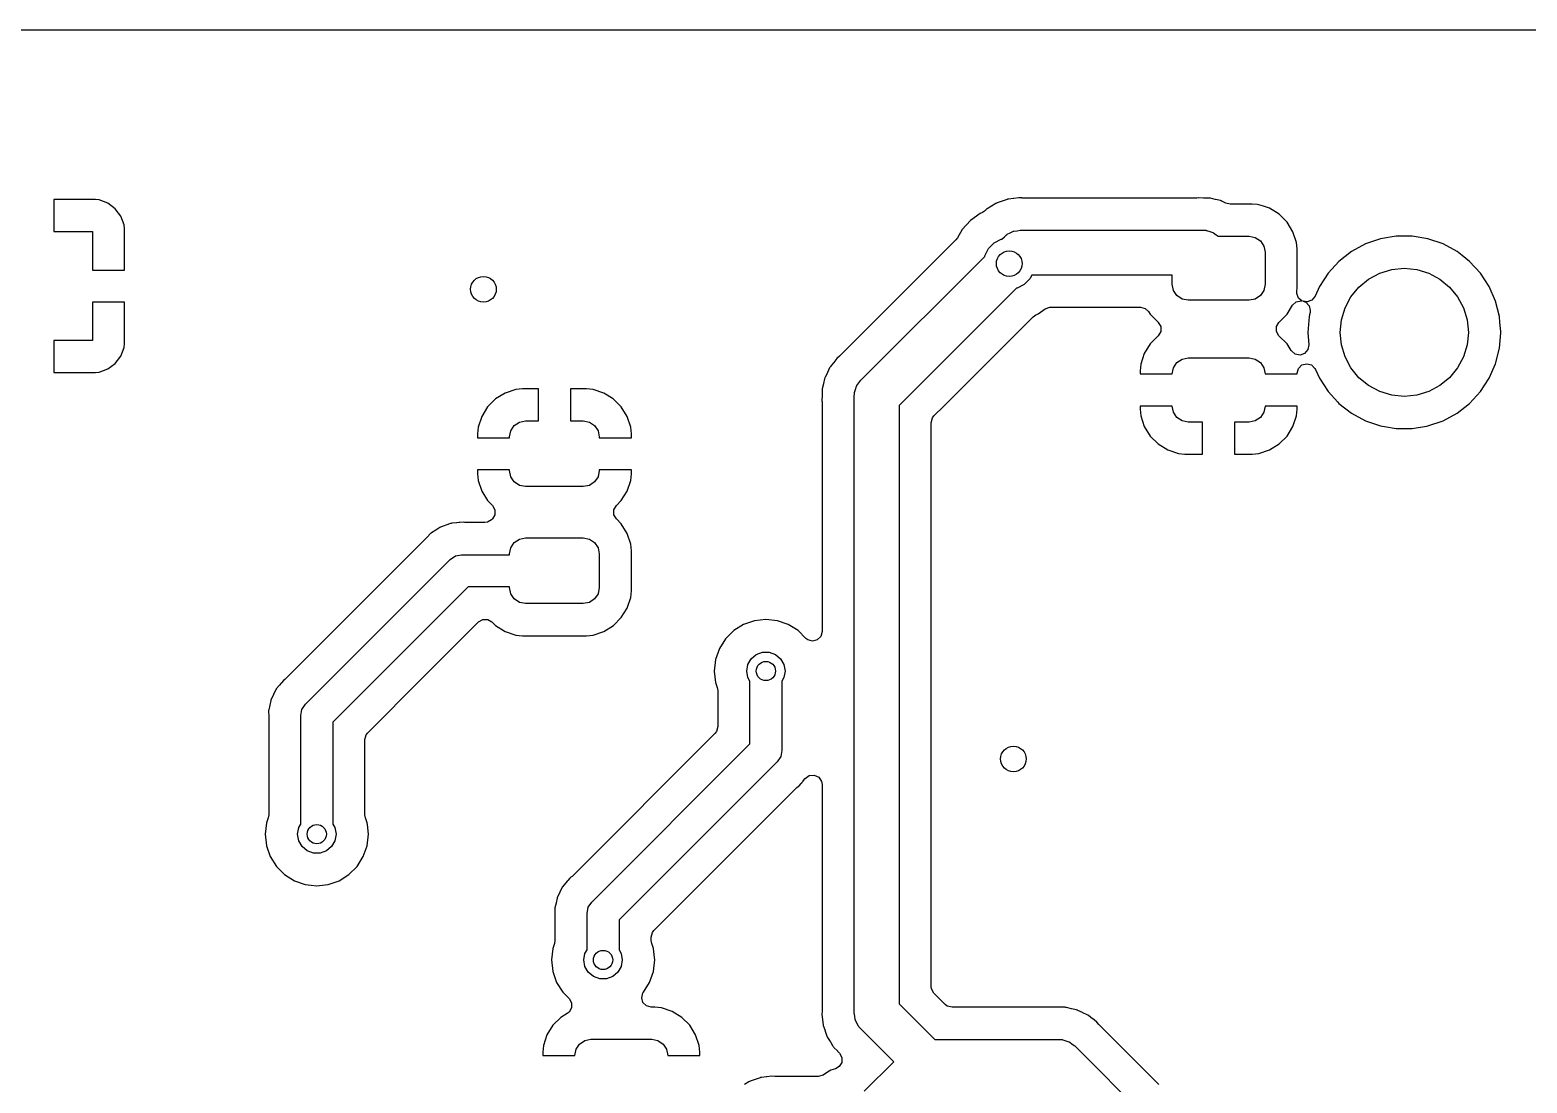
# Model space of a CAD drawing. Extents: x 44 to 146, y -87 to -25.
# Drawn here: x 106.33 to 129.68, y -41.68 to -25.25 of the extents above; entities that cross this region are included whole.
import ezdxf

# ---------------------------------------------------------------- set-up
doc = ezdxf.new("R2010")
doc.units = 0
doc.layers.add('BLACK', color=7, linetype='CONTINUOUS')

msp = doc.modelspace()

# ---------------------------------------------------------------- linework, layer by layer
at = {"layer": 'BLACK', "linetype": 'CONTINUOUS'}
for p, q in [((84.320298, -25.2545), (140.635872, -25.2545)), ((107.347823, -27.9), (106.7, -27.9)), ((106.7, -27.9), (106.7, -28.4)), ((107.347842, -27.900001), (107.347823, -27.9)), ((107.407378, -27.906401), (107.347842, -27.900001)), ((107.542084, -27.956645), (107.407376, -27.906401)), ((107.407376, -27.906401), (107.407378, -27.906401)), ((107.542094, -27.95665), (107.542084, -27.956645)), ((107.657187, -28.042809), (107.542094, -27.95665)), ((121.322548, -28.005605), (121.254861, -28.046331)), ((121.325975, -28.003479), (121.322548, -28.005605)), ((121.392485, -27.960966), (121.325975, -28.003479)), ((121.399721, -27.957378), (121.392485, -27.960966)), ((121.405993, -27.954232), (121.399664, -27.957264)), ((121.399664, -27.957264), (121.399721, -27.957378)), ((121.406047, -27.954347), (121.405993, -27.954232)), ((121.413372, -27.950958), (121.406047, -27.954347)), ((121.488216, -27.925738), (121.413372, -27.950958)), ((121.492015, -27.9244), (121.488216, -27.925738)), ((121.566129, -27.897173), (121.492015, -27.9244)), ((121.573972, -27.895223), (121.566129, -27.897173)), ((121.580772, -27.893497), (121.573941, -27.895098)), ((121.573941, -27.895098), (121.573972, -27.895223)), ((121.5808, -27.893623), (121.580772, -27.893497)), ((121.588687, -27.891886), (121.5808, -27.893623)), ((121.58869, -27.891886), (121.588687, -27.891886)), ((121.588692, -27.891885), (121.58869, -27.891886)), ((121.588696, -27.891885), (121.588692, -27.891885)), ((121.667225, -27.883343), (121.588696, -27.891885)), ((121.671225, -27.882853), (121.667225, -27.883343)), ((121.74943, -27.872198), (121.671225, -27.882853)), ((121.796781, -27.876054), (121.74943, -27.872198)), ((121.801123, -27.876408), (121.796781, -27.876054)), ((121.813216, -27.8769), (121.801123, -27.876408)), ((124.527572, -27.8769), (121.813216, -27.8769)), ((124.545104, -27.875233), (124.527572, -27.8769)), ((124.545115, -27.875363), (124.545104, -27.875233)), ((124.553173, -27.874706), (124.545115, -27.875363)), ((124.6321, -27.876845), (124.553173, -27.874706)), ((124.636135, -27.8769), (124.6321, -27.876845)), ((124.715096, -27.8769), (124.636135, -27.8769)), ((124.715097, -27.8769), (124.715096, -27.8769)), ((124.723125, -27.877773), (124.715097, -27.8769)), ((124.723138, -27.877644), (124.723125, -27.877773)), ((124.730112, -27.878498), (124.723138, -27.877644)), ((124.730095, -27.878626), (124.730112, -27.878498)), ((124.738099, -27.879716), (124.730095, -27.878626)), ((124.814743, -27.898777), (124.738099, -27.879716)), ((124.818671, -27.899697), (124.814743, -27.898777)), ((124.895763, -27.916666), (124.818671, -27.899697)), ((124.903418, -27.919246), (124.895763, -27.916666)), ((124.903459, -27.919123), (124.903418, -27.919246)), ((124.910086, -27.921456), (124.903459, -27.919123)), ((124.910041, -27.921579), (124.910086, -27.921456)), ((124.91762, -27.924363), (124.910041, -27.921579)), ((124.979771, -27.955186), (124.91762, -27.924363)), ((125.045971, -27.9707), (124.979771, -27.955186)), ((125.391405, -27.9707), (125.045971, -27.9707)), ((125.391409, -27.9707), (125.391405, -27.9707)), ((125.473639, -27.9791), (125.391409, -27.9707)), ((125.494198, -27.981201), (125.473639, -27.9791)), ((125.564741, -28.004577), (125.494198, -27.981201)), ((125.660734, -28.036386), (125.564741, -28.004577)), ((107.65719, -28.042812), (107.657187, -28.042809)), ((107.743349, -28.157905), (107.65719, -28.042812)), ((107.743354, -28.157915), (107.743349, -28.157905)), ((107.793598, -28.292622), (107.743354, -28.157915)), ((120.994127, -28.227113), (120.867468, -28.367782)), ((121.147273, -28.115846), (120.994127, -28.227113)), ((121.147277, -28.115844), (121.147273, -28.115846)), ((121.183499, -28.099717), (121.147277, -28.115844)), ((121.228248, -28.068963), (121.183499, -28.099717)), ((121.236611, -28.0606), (121.228248, -28.068963)), ((121.242905, -28.055541), (121.236611, -28.0606)), ((121.248355, -28.051118), (121.242825, -28.055441)), ((121.242825, -28.055441), (121.242905, -28.055541)), ((121.248432, -28.051219), (121.248355, -28.051118)), ((121.254861, -28.046331), (121.248432, -28.051219)), ((125.810056, -28.128488), (125.660734, -28.036386)), ((125.934112, -28.252544), (125.810056, -28.128488)), ((126.026214, -28.401866), (125.934112, -28.252544)), ((106.7, -28.4), (107.3, -28.4)), ((107.3, -28.4), (107.3, -29)), ((107.799998, -28.352157), (107.793598, -28.292622)), ((107.8, -28.352177), (107.799998, -28.352157)), ((107.8, -29), (107.8, -28.352177)), ((120.867465, -28.367787), (120.792635, -28.497394)), ((120.867468, -28.367782), (120.867465, -28.367787)), ((121.487152, -28.517872), (121.525112, -28.479913)), ((121.525112, -28.479913), (121.552717, -28.456533)), ((121.552717, -28.456533), (121.557626, -28.451201)), ((121.557626, -28.451201), (121.561468, -28.449121)), ((121.561468, -28.449121), (121.569223, -28.442554)), ((121.569223, -28.442554), (121.614563, -28.420387)), ((121.614563, -28.420387), (121.658955, -28.396364)), ((121.658955, -28.396364), (121.666163, -28.395161)), ((121.666163, -28.395161), (121.672732, -28.39195)), ((121.672732, -28.39195), (121.722822, -28.385706)), ((121.722822, -28.385706), (121.7726, -28.3774)), ((121.7726, -28.3774), (124.6226, -28.3774)), ((124.6226, -28.3774), (124.65865, -28.380387)), ((124.65865, -28.380387), (124.665893, -28.380088)), ((124.665893, -28.380088), (124.67008, -28.381334)), ((124.67008, -28.381334), (124.680208, -28.382174)), ((124.680208, -28.382174), (124.727939, -28.39856)), ((124.727939, -28.39856), (124.776319, -28.412963)), ((124.776319, -28.412963), (124.782267, -28.41721)), ((124.782267, -28.41721), (124.789182, -28.419584)), ((124.789182, -28.419584), (124.82902, -28.450591)), ((124.82902, -28.450591), (124.857884, -28.4712)), ((124.857884, -28.4712), (125.3414, -28.4712)), ((125.3414, -28.4712), (125.437071, -28.49023)), ((126.081399, -28.568403), (126.026214, -28.401866)), ((127.637664, -28.4715), (127.39239, -28.512427)), ((127.637665, -28.4715), (127.637664, -28.4715)), ((127.886335, -28.4715), (127.637665, -28.4715)), ((128.131609, -28.512427), (127.886335, -28.4715)), ((120.768957, -28.528252), (118.959726, -30.337483)), ((120.792635, -28.497394), (120.768957, -28.528252)), ((121.219577, -28.776393), (121.276393, -28.664886)), ((121.276393, -28.664886), (121.364886, -28.576393)), ((121.364886, -28.576393), (121.476393, -28.519577)), ((121.476393, -28.519577), (121.487152, -28.517872)), ((125.437071, -28.49023), (125.518177, -28.544423)), ((125.518177, -28.544423), (125.57237, -28.625529)), ((125.57237, -28.625529), (125.5914, -28.7212)), ((125.5914, -28.7212), (125.5914, -29.2212)), ((126.091899, -28.671192), (126.081399, -28.568403)), ((126.0919, -29.271209), (126.091899, -28.671192)), ((126.938489, -28.711527), (126.742256, -28.864261)), ((126.938494, -28.711523), (126.938489, -28.711527)), ((127.157184, -28.593174), (126.938494, -28.711523)), ((127.157188, -28.593172), (127.157184, -28.593174)), ((127.392386, -28.512428), (127.157188, -28.593172)), ((127.39239, -28.512427), (127.392386, -28.512428)), ((128.131613, -28.512428), (128.131609, -28.512427)), ((128.366811, -28.593172), (128.131613, -28.512428)), ((128.366815, -28.593174), (128.366811, -28.593172)), ((128.585505, -28.711523), (128.366815, -28.593174)), ((128.585508, -28.711525), (128.585505, -28.711523)), ((128.585509, -28.711526), (128.585508, -28.711525)), ((128.664343, -28.772885), (128.585509, -28.711526)), ((119.284913, -30.720113), (121.217872, -28.787153)), ((121.217872, -28.787153), (121.219577, -28.776393)), ((126.742256, -28.864261), (126.573837, -29.047212)), ((128.781743, -28.864261), (128.664343, -28.772885)), ((128.950162, -29.047212), (128.781743, -28.864261)), ((107.3, -29), (107.8, -29)), ((121.923607, -29.135114), (121.835114, -29.223607)), ((121.953014, -29.0774), (121.923607, -29.135114)), ((124.1414, -29.0774), (121.953014, -29.0774)), ((124.1414, -29.2212), (124.1414, -29.0774)), ((126.573837, -29.047212), (126.437828, -29.25539)), ((127.054893, -29.264893), (127.20643, -29.14053)), ((127.20643, -29.14053), (127.379317, -29.04812)), ((127.379317, -29.04812), (127.56691, -28.991215)), ((127.56691, -28.991215), (127.762, -28.972)), ((127.762, -28.972), (127.95709, -28.991215)), ((127.95709, -28.991215), (128.144683, -29.04812)), ((128.144683, -29.04812), (128.31757, -29.14053)), ((128.31757, -29.14053), (128.469107, -29.264893)), ((128.950163, -29.047214), (128.950162, -29.047212)), ((128.950164, -29.047215), (128.950163, -29.047214)), ((129.086173, -29.255393), (128.950164, -29.047215)), ((121.712846, -29.282127), (119.8824, -31.112574)), ((121.723607, -29.280423), (121.712846, -29.282127)), ((121.835114, -29.223607), (121.723607, -29.280423)), ((124.16043, -29.316871), (124.1414, -29.2212)), ((124.214623, -29.397977), (124.16043, -29.316871)), ((124.295729, -29.45217), (124.214623, -29.397977)), ((125.518177, -29.397977), (125.437071, -29.45217)), ((125.57237, -29.316871), (125.518177, -29.397977)), ((125.5914, -29.2212), (125.57237, -29.316871)), ((126.085398, -29.334852), (126.0919, -29.271209)), ((126.08553, -29.366383), (126.085398, -29.334852)), ((126.113566, -29.438235), (126.08553, -29.366383)), ((126.370076, -29.409847), (126.321868, -29.470053)), ((126.437828, -29.25539), (126.370076, -29.409847)), ((126.83812, -29.589317), (126.93053, -29.41643)), ((126.93053, -29.41643), (127.054893, -29.264893)), ((128.469107, -29.264893), (128.59347, -29.41643)), ((128.59347, -29.41643), (128.68588, -29.589317)), ((129.186063, -29.483119), (129.086173, -29.255393)), ((107.8, -29.5), (107.3, -29.5)), ((107.3, -29.5), (107.3, -30.1)), ((107.8, -30.147822), (107.8, -29.5)), ((122.05273, -29.684151), (122.159806, -29.606355)), ((122.159806, -29.606355), (122.231812, -29.578716)), ((122.231812, -29.578716), (122.247386, -29.5779)), ((122.247386, -29.5779), (123.646473, -29.5779)), ((123.646473, -29.5779), (123.720973, -29.597862)), ((123.720973, -29.597862), (123.773289, -29.648678)), ((123.773289, -29.648678), (123.798688, -29.689856)), ((124.3914, -29.4712), (124.295729, -29.45217)), ((125.3414, -29.4712), (124.3914, -29.4712)), ((125.437071, -29.45217), (125.3414, -29.4712)), ((125.934112, -29.689856), (126.020879, -29.549182)), ((126.020879, -29.549182), (126.076979, -29.496254)), ((126.076979, -29.496254), (126.152028, -29.478466)), ((126.170844, -29.484099), (126.113566, -29.438235)), ((126.152028, -29.478466), (126.170844, -29.484099)), ((126.250016, -29.498089), (126.18378, -29.487971)), ((126.18378, -29.487971), (126.225916, -29.500586)), ((126.225916, -29.500586), (126.278845, -29.556686)), ((126.321868, -29.470053), (126.250016, -29.498089)), ((126.278845, -29.556686), (126.296633, -29.631735)), ((126.296633, -29.631735), (126.292137, -29.663975)), ((126.781215, -29.77691), (126.83812, -29.589317)), ((128.68588, -29.589317), (128.742785, -29.77691)), ((129.247108, -29.724179), (129.186063, -29.483119)), ((120.581587, -31.1212), (121.971749, -29.731037)), ((121.971749, -29.731037), (122.016504, -29.70028)), ((122.016504, -29.70028), (122.040743, -29.689487)), ((122.040743, -29.689487), (122.05273, -29.684151)), ((123.798688, -29.689856), (123.922744, -29.813912)), ((123.922744, -29.813912), (123.922746, -29.813913)), ((123.922746, -29.813913), (123.925027, -29.816194)), ((123.925027, -29.816194), (123.963591, -29.882989)), ((123.963591, -29.882989), (123.963591, -29.960117)), ((125.769209, -29.88299), (125.807773, -29.816195)), ((125.769209, -29.960118), (125.769209, -29.88299)), ((125.807773, -29.816195), (125.861086, -29.762882)), ((125.861086, -29.762882), (125.934112, -29.689856)), ((126.276891, -29.724183), (126.256357, -29.971998)), ((126.283616, -29.697626), (126.276891, -29.724183)), ((126.292137, -29.663975), (126.283616, -29.697626)), ((126.762, -29.972), (126.781215, -29.77691)), ((128.742785, -29.77691), (128.762, -29.972)), ((129.254733, -29.816195), (129.247108, -29.724179)), ((129.266658, -29.960118), (129.254733, -29.816195)), ((107.3, -30.1), (106.7, -30.1)), ((106.7, -30.1), (106.7, -30.6)), ((123.925027, -30.026912), (123.79908, -30.152858)), ((123.963591, -29.960117), (123.925027, -30.026912)), ((125.807773, -30.026913), (125.769209, -29.960118)), ((125.933719, -30.152859), (125.807773, -30.026913)), ((126.256357, -29.971998), (126.256357, -29.972001)), ((126.256357, -29.972001), (126.272349, -30.164996)), ((126.781215, -30.16709), (126.762, -29.972)), ((128.762, -29.972), (128.742785, -30.16709)), ((129.247108, -30.219821), (129.266814, -29.982001)), ((129.267643, -29.972), (129.266658, -29.960118)), ((129.266814, -29.982001), (129.267643, -29.972)), ((107.65719, -30.457187), (107.743349, -30.342094)), ((107.743349, -30.342094), (107.743354, -30.342084)), ((107.743354, -30.342084), (107.793598, -30.207377)), ((107.793598, -30.207377), (107.799998, -30.147842)), ((107.799998, -30.147842), (107.8, -30.147822)), ((118.95083, -30.345684), (118.911304, -30.379258)), ((118.959726, -30.337483), (118.95083, -30.345684)), ((123.707042, -30.302078), (123.651894, -30.468502)), ((123.79908, -30.152859), (123.707042, -30.302078)), ((123.79908, -30.152858), (123.79908, -30.152859)), ((125.997041, -30.255521), (125.933719, -30.152859)), ((126.001413, -30.262201), (125.997041, -30.255521)), ((126.060268, -30.312049), (126.001413, -30.262201)), ((126.136162, -30.325791), (126.060268, -30.312049)), ((126.208759, -30.299745), (126.136162, -30.325791)), ((126.258607, -30.24089), (126.208759, -30.299745)), ((126.272349, -30.164996), (126.258607, -30.24089)), ((126.83812, -30.354683), (126.781215, -30.16709)), ((126.93053, -30.52757), (126.83812, -30.354683)), ((128.68588, -30.354683), (128.59347, -30.52757)), ((128.742785, -30.16709), (128.68588, -30.354683)), ((129.186063, -30.460881), (129.247108, -30.219821)), ((107.407377, -30.593598), (107.542084, -30.543354)), ((107.542084, -30.543354), (107.542094, -30.543349)), ((107.542094, -30.543349), (107.657187, -30.45719)), ((107.657187, -30.45719), (107.65719, -30.457187)), ((118.799344, -30.526537), (118.766182, -30.598214)), ((118.803509, -30.519616), (118.799344, -30.526537)), ((118.807097, -30.513587), (118.803399, -30.519549)), ((118.803399, -30.519549), (118.803509, -30.519616)), ((118.807204, -30.513656), (118.807097, -30.513587)), ((118.811552, -30.506854), (118.807204, -30.513656)), ((118.834906, -30.4778), (118.811552, -30.506854)), ((118.861055, -30.445267), (118.834906, -30.4778)), ((118.863523, -30.44211), (118.861055, -30.445267)), ((118.911296, -30.379266), (118.863523, -30.44211)), ((118.911304, -30.379258), (118.911296, -30.379266)), ((123.651892, -30.468511), (123.6414, -30.57121)), ((123.6414, -30.57121), (123.6414, -30.6212)), ((123.651894, -30.468502), (123.651892, -30.468511)), ((124.1414, -30.6212), (124.16043, -30.525529)), ((124.16043, -30.525529), (124.214623, -30.444423)), ((124.214623, -30.444423), (124.295729, -30.39023)), ((124.295729, -30.39023), (124.3914, -30.3712)), ((124.3914, -30.3712), (125.3414, -30.3712)), ((125.3414, -30.3712), (125.437071, -30.39023)), ((125.437071, -30.39023), (125.518177, -30.444423)), ((125.518177, -30.444423), (125.57237, -30.525529)), ((125.57237, -30.525529), (125.5914, -30.6212)), ((126.091399, -30.609444), (126.111361, -30.534944)), ((126.111361, -30.534944), (126.165899, -30.480406)), ((126.165899, -30.480406), (126.240399, -30.460444)), ((126.240399, -30.460444), (126.314899, -30.480406)), ((126.314899, -30.480406), (126.369437, -30.534944)), ((126.369437, -30.534944), (126.376849, -30.549592)), ((126.376849, -30.549592), (126.437825, -30.688605)), ((127.054893, -30.679107), (126.93053, -30.52757)), ((128.59347, -30.52757), (128.469107, -30.679107)), ((129.086173, -30.688607), (129.186063, -30.460881)), ((106.7, -30.6), (107.347823, -30.6)), ((107.347823, -30.6), (107.347842, -30.599998)), ((107.347842, -30.599998), (107.407377, -30.593598)), ((118.703777, -30.775454), (118.684715, -30.852106)), ((118.704697, -30.771528), (118.703777, -30.775454)), ((118.721667, -30.694434), (118.704697, -30.771528)), ((118.724247, -30.686778), (118.721667, -30.694434)), ((118.726458, -30.68011), (118.724125, -30.686736)), ((118.724125, -30.686736), (118.724247, -30.686778)), ((118.726581, -30.680155), (118.726458, -30.68011)), ((118.729365, -30.672575), (118.726581, -30.680155)), ((118.764441, -30.601848), (118.729365, -30.672575)), ((118.766182, -30.598214), (118.764441, -30.601848)), ((119.20356, -30.86226), (119.217963, -30.813881)), ((119.217963, -30.813881), (119.22221, -30.807932)), ((119.22221, -30.807932), (119.224584, -30.801018)), ((119.224584, -30.801018), (119.255591, -30.761179)), ((119.255591, -30.761179), (119.284913, -30.720113)), ((123.6414, -30.6212), (124.1414, -30.6212)), ((125.5914, -30.6212), (126.091399, -30.6212)), ((126.091399, -30.6212), (126.091399, -30.609444)), ((126.437825, -30.688605), (126.573837, -30.896787)), ((127.20643, -30.80347), (127.054893, -30.679107)), ((127.379317, -30.89588), (127.20643, -30.80347)), ((128.31757, -30.80347), (128.144683, -30.89588)), ((128.469107, -30.679107), (128.31757, -30.80347)), ((128.950164, -30.896785), (129.086173, -30.688607)), ((113.588659, -31.01068), (113.46468, -31.134659)), ((113.737878, -30.918642), (113.588659, -31.01068)), ((113.904303, -30.863494), (113.737878, -30.918642)), ((114.007026, -30.853), (113.904303, -30.863494)), ((114.257, -30.853), (114.007026, -30.853)), ((114.257, -31.353), (114.257, -30.853)), ((115.006989, -30.853), (114.757, -30.853)), ((114.757, -30.853), (114.757, -31.353)), ((115.109688, -30.863492), (115.006989, -30.853)), ((115.109697, -30.863494), (115.109688, -30.863492)), ((115.276121, -30.918642), (115.109697, -30.863494)), ((115.42534, -31.01068), (115.276121, -30.918642)), ((115.549319, -31.134659), (115.42534, -31.01068)), ((118.681845, -30.958099), (118.679706, -31.037028)), ((118.679706, -31.037028), (118.680363, -31.045088)), ((118.680363, -31.045088), (118.680232, -31.045098)), ((118.680232, -31.045098), (118.6819, -31.062628)), ((118.6819, -30.954064), (118.681845, -30.958099)), ((118.682773, -30.867079), (118.6819, -30.875107)), ((118.6819, -30.875107), (118.6819, -30.954064)), ((118.683498, -30.860089), (118.682644, -30.867065)), ((118.682644, -30.867065), (118.682773, -30.867079)), ((118.683625, -30.860107), (118.683498, -30.860089)), ((118.684715, -30.852106), (118.683625, -30.860107)), ((119.1824, -30.9676), (119.185387, -30.931549)), ((119.1824, -40.5892), (119.1824, -30.9676)), ((119.185088, -30.924307), (119.186334, -30.920119)), ((119.185387, -30.931549), (119.185088, -30.924307)), ((119.186334, -30.920119), (119.187174, -30.909992)), ((119.187174, -30.909992), (119.20356, -30.86226)), ((126.573837, -30.896787), (126.726505, -31.062628)), ((127.56691, -30.952785), (127.379317, -30.89588)), ((127.762, -30.972), (127.56691, -30.952785)), ((127.95709, -30.952785), (127.762, -30.972)), ((128.144683, -30.89588), (127.95709, -30.952785)), ((128.781744, -31.079738), (128.950164, -30.896785)), ((113.372642, -31.283878), (113.317494, -31.450302)), ((113.46468, -31.134659), (113.372642, -31.283878)), ((115.641357, -31.283878), (115.549319, -31.134659)), ((115.696505, -31.450303), (115.641357, -31.283878)), ((118.6819, -31.062628), (118.6819, -34.640104)), ((119.8824, -31.112574), (119.8824, -40.444225)), ((120.402862, -31.307105), (120.426537, -31.27625)), ((120.426537, -31.27625), (120.581587, -31.1212)), ((124.1414, -31.1212), (123.641401, -31.1212)), ((123.641401, -31.1212), (123.641401, -31.171173)), ((123.641401, -31.171173), (123.651894, -31.273896)), ((123.651894, -31.273896), (123.707042, -31.440321)), ((124.16043, -31.216871), (124.1414, -31.1212)), ((124.214623, -31.297977), (124.16043, -31.216871)), ((125.57237, -31.216871), (125.518177, -31.297977)), ((125.5914, -31.1212), (125.57237, -31.216871)), ((126.0914, -31.1212), (125.5914, -31.1212)), ((126.025757, -31.440321), (126.080905, -31.273897)), ((126.080905, -31.273897), (126.080907, -31.273888)), ((126.080907, -31.273888), (126.091399, -31.171189)), ((126.091399, -31.171189), (126.0914, -31.171179)), ((126.0914, -31.171179), (126.0914, -31.1212)), ((126.726505, -31.062628), (126.742256, -31.079738)), ((126.742256, -31.079738), (126.938491, -31.232474)), ((126.938491, -31.232474), (126.938492, -31.232474)), ((126.938492, -31.232474), (126.938494, -31.232476)), ((126.938494, -31.232476), (127.157184, -31.350825)), ((128.36681, -31.350828), (128.585509, -31.232474)), ((128.585509, -31.232474), (128.781744, -31.079738)), ((113.317492, -31.450311), (113.307, -31.55301)), ((113.317494, -31.450302), (113.317492, -31.450311)), ((113.807, -31.603), (113.82603, -31.507329)), ((113.82603, -31.507329), (113.880223, -31.426223)), ((113.880223, -31.426223), (113.961329, -31.37203)), ((113.961329, -31.37203), (114.057, -31.353)), ((114.057, -31.353), (114.257, -31.353)), ((114.757, -31.353), (114.957, -31.353)), ((114.957, -31.353), (115.052671, -31.37203)), ((115.052671, -31.37203), (115.133777, -31.426223)), ((115.133777, -31.426223), (115.18797, -31.507329)), ((115.18797, -31.507329), (115.207, -31.603)), ((115.706999, -31.553026), (115.696505, -31.450303)), ((120.3829, -31.381605), (120.402862, -31.307105)), ((120.3829, -36.706804), (120.3829, -31.381605)), ((123.707042, -31.440321), (123.79908, -31.58954)), ((124.295729, -31.35217), (124.214623, -31.297977)), ((124.3914, -31.3712), (124.295729, -31.35217)), ((124.6164, -31.3712), (124.3914, -31.3712)), ((124.6164, -31.871199), (124.6164, -31.3712)), ((125.3414, -31.3712), (125.1164, -31.3712)), ((125.1164, -31.3712), (125.1164, -31.871199)), ((125.437071, -31.35217), (125.3414, -31.3712)), ((125.518177, -31.297977), (125.437071, -31.35217)), ((125.933719, -31.58954), (126.025757, -31.440321)), ((127.157184, -31.350825), (127.15719, -31.350828)), ((127.15719, -31.350828), (127.392386, -31.431571)), ((127.392386, -31.431571), (127.39239, -31.431572)), ((127.39239, -31.431572), (127.452314, -31.441571)), ((127.452314, -31.441571), (127.637665, -31.4725)), ((127.637665, -31.4725), (127.637667, -31.4725)), ((127.637667, -31.4725), (127.886333, -31.4725)), ((127.886333, -31.4725), (127.886335, -31.4725)), ((127.886335, -31.4725), (128.108434, -31.435439)), ((128.108434, -31.435439), (128.131609, -31.431572)), ((128.131609, -31.431572), (128.13161, -31.431571)), ((128.13161, -31.431571), (128.131614, -31.431571)), ((128.131614, -31.431571), (128.36681, -31.350828)), ((113.307, -31.55301), (113.307, -31.6155)), ((113.307, -31.6155), (113.807, -31.6155)), ((113.807, -31.6155), (113.807, -31.603)), ((115.207, -31.603), (115.207, -31.6155)), ((115.207, -31.6155), (115.706999, -31.6155)), ((115.706999, -31.6155), (115.706999, -31.553026)), ((123.79908, -31.58954), (123.923059, -31.713519)), ((123.923059, -31.713519), (124.072278, -31.805557)), ((125.660521, -31.805557), (125.80974, -31.713519)), ((125.80974, -31.713519), (125.933719, -31.58954)), ((124.072278, -31.805557), (124.238702, -31.860705)), ((124.238702, -31.860705), (124.238711, -31.860707)), ((124.238711, -31.860707), (124.341415, -31.871199)), ((124.341415, -31.871199), (124.6164, -31.871199)), ((125.1164, -31.871199), (125.391374, -31.871199)), ((125.391374, -31.871199), (125.494096, -31.860705)), ((125.494096, -31.860705), (125.660521, -31.805557)), ((113.807, -32.1155), (113.307001, -32.1155)), ((113.307001, -32.1155), (113.307001, -32.177973)), ((113.307001, -32.177973), (113.317494, -32.280696)), ((113.807, -32.128), (113.807, -32.1155)), ((113.82603, -32.223671), (113.807, -32.128)), ((113.880223, -32.304777), (113.82603, -32.223671)), ((115.18797, -32.223671), (115.133777, -32.304777)), ((115.207, -32.128), (115.18797, -32.223671)), ((115.707, -32.1155), (115.207, -32.1155)), ((115.207, -32.1155), (115.207, -32.128)), ((115.696507, -32.280688), (115.706999, -32.177989)), ((115.706999, -32.177989), (115.707, -32.177979)), ((115.707, -32.177979), (115.707, -32.1155)), ((113.317494, -32.280696), (113.372642, -32.447121)), ((113.372642, -32.447121), (113.46468, -32.59634)), ((113.961329, -32.35897), (113.880223, -32.304777)), ((114.057, -32.378), (113.961329, -32.35897)), ((114.957, -32.378), (114.057, -32.378)), ((115.052671, -32.35897), (114.957, -32.378)), ((115.133777, -32.304777), (115.052671, -32.35897)), ((115.549319, -32.59634), (115.641357, -32.447121)), ((115.641357, -32.447121), (115.696505, -32.280697)), ((115.696505, -32.280697), (115.696507, -32.280688)), ((113.46468, -32.59634), (113.464681, -32.596341)), ((113.464681, -32.596341), (113.540627, -32.672288)), ((113.540627, -32.672288), (113.57919, -32.739083)), ((115.434809, -32.739082), (115.473373, -32.672287)), ((115.473373, -32.672287), (115.549319, -32.59634)), ((113.527277, -32.896355), (113.460483, -32.934922)), ((113.54063, -32.883001), (113.527277, -32.896355)), ((113.57919, -32.816211), (113.54063, -32.883001)), ((113.57919, -32.739083), (113.57919, -32.816211)), ((115.434809, -32.81621), (115.434809, -32.739082)), ((115.473373, -32.883005), (115.434809, -32.81621)), ((115.549712, -32.959344), (115.473373, -32.883005)), ((112.573805, -33.111668), (112.52258, -33.165962)), ((112.580452, -33.106091), (112.573805, -33.111668)), ((112.583854, -33.10294), (112.580263, -33.105865)), ((112.580263, -33.105865), (112.580452, -33.106091)), ((112.584037, -33.103171), (112.583854, -33.10294)), ((112.590848, -33.097785), (112.584037, -33.103171)), ((112.654368, -33.058605), (112.590848, -33.097785)), ((112.65802, -33.056279), (112.654368, -33.058605)), ((112.720386, -33.015261), (112.65802, -33.056279)), ((112.728139, -33.011367), (112.720386, -33.015261)), ((112.732182, -33.009083), (112.728007, -33.011104)), ((112.728007, -33.011104), (112.728139, -33.011367)), ((112.732307, -33.009351), (112.732182, -33.009083)), ((112.74017, -33.005684), (112.732307, -33.009351)), ((112.7853, -32.990729), (112.74017, -33.005684)), ((112.811024, -32.982204), (112.7853, -32.990729)), ((112.815092, -32.980791), (112.811024, -32.982204)), ((112.885246, -32.955258), (112.815092, -32.980791)), ((112.893681, -32.953259), (112.885246, -32.955258)), ((112.89815, -32.951965), (112.893612, -32.952971)), ((112.893612, -32.952971), (112.893681, -32.953259)), ((112.89821, -32.952254), (112.89815, -32.951965)), ((112.906699, -32.950501), (112.89821, -32.952254)), ((112.981064, -32.943994), (112.906699, -32.950501)), ((112.985366, -32.943554), (112.981064, -32.943994)), ((113.01578, -32.94), (112.985366, -32.943554)), ((113.020231, -32.94), (113.01578, -32.94)), ((113.033216, -32.939433), (113.020231, -32.94)), ((113.081477, -32.935211), (113.033216, -32.939433)), ((113.103434, -32.938427), (113.081477, -32.935211)), ((113.125028, -32.94), (113.103434, -32.938427)), ((113.421914, -32.94), (113.125028, -32.94)), ((113.460483, -32.934922), (113.421914, -32.94)), ((115.641814, -33.108666), (115.549712, -32.959344)), ((115.696999, -33.275203), (115.641814, -33.108666)), ((112.519563, -33.169068), (110.315646, -35.372984)), ((112.52258, -33.165962), (112.519563, -33.169068)), ((113.807, -33.428), (113.82603, -33.332329)), ((113.82603, -33.332329), (113.880223, -33.251223)), ((113.880223, -33.251223), (113.961329, -33.19703)), ((113.961329, -33.19703), (114.057, -33.178)), ((114.057, -33.178), (114.957, -33.178)), ((114.957, -33.178), (115.052671, -33.19703)), ((115.052671, -33.19703), (115.133777, -33.251223)), ((115.133777, -33.251223), (115.18797, -33.332329)), ((115.18797, -33.332329), (115.207, -33.428)), ((115.707499, -33.377992), (115.696999, -33.275203)), ((115.7075, -34.003009), (115.707499, -33.377992)), ((110.623223, -35.773223), (112.88272, -33.513726)), ((112.88272, -33.513726), (112.882723, -33.513723)), ((112.882723, -33.513723), (112.963829, -33.45953)), ((112.963829, -33.45953), (113.0595, -33.440499)), ((113.0595, -33.440499), (113.059505, -33.4405)), ((113.059505, -33.4405), (113.807, -33.4405)), ((113.807, -33.4405), (113.807, -33.428)), ((115.207, -33.428), (115.207, -33.953)), ((113.163053, -33.9405), (111.05, -36.053553)), ((113.807, -33.9405), (113.163053, -33.9405)), ((113.807, -33.953), (113.807, -33.9405)), ((113.82603, -34.048671), (113.807, -33.953)), ((113.880223, -34.129777), (113.82603, -34.048671)), ((115.18797, -34.048671), (115.133777, -34.129777)), ((115.207, -33.953), (115.18797, -34.048671)), ((115.696999, -34.105797), (115.7075, -34.003009)), ((113.961329, -34.18397), (113.880223, -34.129777)), ((114.057, -34.203), (113.961329, -34.18397)), ((114.957, -34.203), (114.057, -34.203)), ((115.052671, -34.18397), (114.957, -34.203)), ((115.133777, -34.129777), (115.052671, -34.18397)), ((115.549712, -34.421656), (115.641814, -34.272334)), ((115.641814, -34.272334), (115.696999, -34.105797)), ((112.438383, -35.372984), (113.321642, -34.489724)), ((113.321642, -34.489724), (113.388435, -34.451162)), ((113.388435, -34.451162), (113.465563, -34.451162)), ((113.465563, -34.451162), (113.532358, -34.489726)), ((113.532358, -34.489726), (113.588344, -34.545712)), ((113.588344, -34.545712), (113.737666, -34.637814)), ((115.276334, -34.637814), (115.425656, -34.545712)), ((115.425656, -34.545712), (115.549712, -34.421656)), ((117.455677, -34.529411), (117.302938, -34.625384)), ((117.625947, -34.469831), (117.455677, -34.529411)), ((117.805199, -34.449635), (117.625947, -34.469831)), ((117.805201, -34.449635), (117.805199, -34.449635)), ((117.984453, -34.469831), (117.805201, -34.449635)), ((117.984454, -34.469831), (117.984453, -34.469831)), ((117.984455, -34.469832), (117.984454, -34.469831)), ((118.154722, -34.529411), (117.984455, -34.469832)), ((118.307462, -34.625384), (118.154722, -34.529411)), ((113.737666, -34.637814), (113.904203, -34.692999)), ((113.904203, -34.692999), (114.006991, -34.7035)), ((114.006991, -34.7035), (115.007008, -34.703499)), ((115.007008, -34.703499), (115.109797, -34.692999)), ((115.109797, -34.692999), (115.276334, -34.637814)), ((117.175384, -34.752938), (117.079411, -34.905677)), ((117.302938, -34.625384), (117.175384, -34.752938)), ((118.307463, -34.625385), (118.307462, -34.625384)), ((118.427541, -34.745463), (118.307463, -34.625385)), ((118.4584, -34.769142), (118.427541, -34.745463)), ((118.5329, -34.789104), (118.4584, -34.769142)), ((118.6074, -34.769142), (118.5329, -34.789104)), ((118.661938, -34.714604), (118.6074, -34.769142)), ((118.6819, -34.640104), (118.661938, -34.714604)), ((117.079411, -34.905677), (117.019831, -35.075947)), ((117.575387, -35.062364), (117.6552, -34.995392)), ((117.6552, -34.995392), (117.753106, -34.959758)), ((117.753106, -34.959758), (117.857294, -34.959758)), ((117.857294, -34.959758), (117.9552, -34.995392)), ((117.9552, -34.995392), (118.035013, -35.062364)), ((117.019831, -35.075947), (116.999635, -35.255198)), ((116.999635, -35.255198), (116.999635, -35.255201)), ((116.999635, -35.255201), (117.019831, -35.434453)), ((117.5052, -35.2552), (117.523292, -35.152594)), ((117.523292, -35.357806), (117.5052, -35.2552)), ((117.523292, -35.152594), (117.575387, -35.062364)), ((118.035013, -35.062364), (118.087108, -35.152594)), ((118.087108, -35.152594), (118.1052, -35.2552)), ((118.1052, -35.2552), (118.087108, -35.357806)), ((110.21666, -35.477624), (110.168699, -35.534783)), ((110.219389, -35.474275), (110.21666, -35.477624)), ((110.238408, -35.450223), (110.219389, -35.474275)), ((110.241568, -35.447063), (110.238408, -35.450223)), ((110.250331, -35.437498), (110.241568, -35.447063)), ((110.28147, -35.400389), (110.250331, -35.437498)), ((110.299269, -35.387137), (110.28147, -35.400389)), ((110.315646, -35.372984), (110.299269, -35.387137)), ((111.594141, -36.217226), (112.438383, -35.372984)), ((117.019831, -35.434453), (117.019832, -35.434456)), ((117.019832, -35.434456), (117.046339, -35.510209)), ((117.5552, -35.413071), (117.523292, -35.357806)), ((117.5552, -36.391246), (117.5552, -35.413071)), ((118.087108, -35.357806), (118.0552, -35.413071)), ((118.0552, -35.413071), (118.0552, -36.4948)), ((110.082741, -35.712331), (110.067641, -35.785458)), ((110.085472, -35.704091), (110.082741, -35.712331)), ((110.086712, -35.699618), (110.08519, -35.703997)), ((110.08519, -35.703997), (110.085472, -35.704091)), ((110.086992, -35.69972), (110.086712, -35.699618)), ((110.089961, -35.691562), (110.086992, -35.69972)), ((110.123454, -35.62487), (110.089961, -35.691562)), ((110.12534, -35.620975), (110.123454, -35.62487)), ((110.156888, -35.553323), (110.12534, -35.620975)), ((110.161442, -35.545941), (110.156888, -35.553323)), ((110.163684, -35.541873), (110.161192, -35.545786)), ((110.161192, -35.545786), (110.161442, -35.545941)), ((110.16393, -35.542035), (110.163684, -35.541873)), ((110.168699, -35.534783), (110.16393, -35.542035)), ((117.046339, -35.510209), (117.0547, -35.559419)), ((117.0547, -35.559419), (117.0547, -36.122213)), ((110.048023, -35.875494), (110.047266, -35.884145)), ((110.047266, -35.884145), (110.049437, -35.958751)), ((110.048196, -35.870864), (110.047725, -35.875468)), ((110.047725, -35.875468), (110.048023, -35.875494)), ((110.048492, -35.870899), (110.048196, -35.870864)), ((110.049499, -35.862282), (110.048492, -35.870899)), ((110.049437, -35.958751), (110.0495, -35.963084)), ((110.066704, -35.789686), (110.049499, -35.862282)), ((110.067641, -35.785458), (110.066704, -35.789686)), ((110.55, -35.95), (110.56903, -35.854329)), ((110.55, -37.642128), (110.55, -35.95)), ((110.56903, -35.854329), (110.623223, -35.773223)), ((110.0495, -35.963084), (110.0495, -37.49578)), ((111.05, -36.053553), (111.05, -37.642128)), ((117.0547, -36.122213), (117.034738, -36.196713)), ((111.5505, -36.322585), (111.570462, -36.248085)), ((111.5505, -37.49578), (111.5505, -36.322585)), ((111.570462, -36.248085), (111.594141, -36.217226)), ((117.011059, -36.227572), (114.780846, -38.457784)), ((115.088423, -38.858023), (117.5552, -36.391246)), ((117.034738, -36.196713), (117.011059, -36.227572)), ((118.03617, -36.590471), (117.981977, -36.671577)), ((118.0552, -36.4948), (118.03617, -36.590471)), ((117.981973, -36.671579), (115.5152, -39.138353)), ((117.981977, -36.671577), (117.981973, -36.671579)), ((118.418763, -36.931153), (118.481941, -36.886918)), ((118.481941, -36.886918), (118.558775, -36.880197)), ((118.558775, -36.880197), (118.628677, -36.912793)), ((120.3829, -40.175193), (120.3829, -36.706804)), ((116.059337, -39.302029), (118.289553, -37.071812)), ((118.289553, -37.071812), (118.305927, -37.057662)), ((118.305927, -37.057662), (118.32373, -37.04441)), ((118.32373, -37.04441), (118.354873, -37.007293)), ((118.354873, -37.007293), (118.363649, -36.997717)), ((118.363649, -36.997717), (118.36679, -36.994577)), ((118.36679, -36.994577), (118.385788, -36.970548)), ((118.385788, -36.970548), (118.388481, -36.967241)), ((118.388481, -36.967241), (118.418763, -36.931153)), ((118.628677, -36.912793), (118.672915, -36.975974)), ((118.672915, -36.975974), (118.6819, -37.026933)), ((118.6819, -37.026933), (118.6819, -40.548582)), ((110.041139, -37.54499), (110.014632, -37.620743)), ((110.0495, -37.49578), (110.041139, -37.54499)), ((111.558861, -37.54499), (111.5505, -37.49578)), ((111.574678, -37.590194), (111.558861, -37.54499)), ((111.585368, -37.620745), (111.574678, -37.590194)), ((110.014631, -37.620746), (109.994435, -37.799998)), ((109.994435, -37.799998), (109.994435, -37.800001)), ((109.994435, -37.800001), (110.014631, -37.979252)), ((110.014632, -37.620743), (110.014631, -37.620746)), ((110.5, -37.8), (110.518092, -37.697394)), ((110.518092, -37.902606), (110.5, -37.8)), ((110.518092, -37.697394), (110.55, -37.642128)), ((111.05, -37.642128), (111.081908, -37.697394)), ((111.081908, -37.697394), (111.1, -37.8)), ((111.1, -37.8), (111.081908, -37.902606)), ((111.588363, -37.64733), (111.585368, -37.620745)), ((111.585368, -37.979255), (111.605565, -37.8)), ((111.605484, -37.799284), (111.588363, -37.64733)), ((111.605565, -37.8), (111.605484, -37.799284)), ((110.014631, -37.979252), (110.014631, -37.979254)), ((110.014631, -37.979254), (110.014632, -37.979255)), ((110.014632, -37.979255), (110.074211, -38.149522)), ((110.570187, -37.992836), (110.518092, -37.902606)), ((110.65, -38.059808), (110.570187, -37.992836)), ((110.747906, -38.095442), (110.65, -38.059808)), ((110.95, -38.059808), (110.852094, -38.095442)), ((111.029813, -37.992836), (110.95, -38.059808)), ((111.081908, -37.902606), (111.029813, -37.992836)), ((111.525789, -38.149522), (111.585368, -37.979255)), ((110.074211, -38.149522), (110.170184, -38.302262)), ((110.852094, -38.095442), (110.747906, -38.095442)), ((111.429816, -38.302262), (111.525789, -38.149522)), ((110.170184, -38.302262), (110.297738, -38.429816)), ((110.297738, -38.429816), (110.450478, -38.525789)), ((110.450478, -38.525789), (110.620745, -38.585368)), ((110.979255, -38.585368), (111.149522, -38.525789)), ((111.149522, -38.525789), (111.302262, -38.429816)), ((111.302262, -38.429816), (111.429816, -38.302262)), ((114.715531, -38.522298), (114.706768, -38.531863)), ((114.74667, -38.485189), (114.715531, -38.522298)), ((114.764469, -38.471937), (114.74667, -38.485189)), ((114.780846, -38.457784), (114.764469, -38.471937)), ((110.620745, -38.585368), (110.710372, -38.595466)), ((110.710372, -38.595466), (110.799999, -38.605565)), ((110.799999, -38.605565), (110.8, -38.605565)), ((110.8, -38.605565), (110.800001, -38.605565)), ((110.800001, -38.605565), (110.844813, -38.600515)), ((110.844813, -38.600515), (110.979255, -38.585368)), ((114.588654, -38.70967), (114.555161, -38.776362)), ((114.59054, -38.705775), (114.588654, -38.70967)), ((114.622088, -38.638123), (114.59054, -38.705775)), ((114.626642, -38.630741), (114.622088, -38.638123)), ((114.628884, -38.626673), (114.626392, -38.630586)), ((114.626392, -38.630586), (114.626642, -38.630741)), ((114.62913, -38.626835), (114.628884, -38.626673)), ((114.633899, -38.619583), (114.62913, -38.626835)), ((114.68186, -38.562424), (114.633899, -38.619583)), ((114.684589, -38.559075), (114.68186, -38.562424)), ((114.703608, -38.535023), (114.684589, -38.559075)), ((114.706768, -38.531863), (114.703608, -38.535023)), ((114.513223, -38.960294), (114.512466, -38.968945)), ((114.512466, -38.968945), (114.514637, -39.043551)), ((114.513396, -38.955664), (114.512925, -38.960268)), ((114.512925, -38.960268), (114.513223, -38.960294)), ((114.513692, -38.955699), (114.513396, -38.955664)), ((114.514699, -38.947082), (114.513692, -38.955699)), ((114.531904, -38.874486), (114.514699, -38.947082)), ((114.532841, -38.870258), (114.531904, -38.874486)), ((114.547941, -38.797131), (114.532841, -38.870258)), ((114.550672, -38.788891), (114.547941, -38.797131)), ((114.551912, -38.784418), (114.55039, -38.788797)), ((114.55039, -38.788797), (114.550672, -38.788891)), ((114.552192, -38.78452), (114.551912, -38.784418)), ((114.555161, -38.776362), (114.552192, -38.78452)), ((115.0152, -39.0348), (115.03423, -38.939129)), ((115.03423, -38.939129), (115.088423, -38.858023)), ((114.514637, -39.043551), (114.5147, -39.047884)), ((114.5147, -39.047884), (114.5147, -39.45778)), ((115.0152, -39.604128), (115.0152, -39.0348)), ((115.5152, -39.138353), (115.5152, -39.604128)), ((114.5147, -39.45778), (114.506339, -39.50699)), ((116.0157, -39.407384), (116.035662, -39.332884)), ((116.0157, -39.45778), (116.0157, -39.407384)), ((116.024061, -39.50699), (116.0157, -39.45778)), ((116.035662, -39.332884), (116.059337, -39.302029)), ((114.479831, -39.582746), (114.459635, -39.761998)), ((114.479832, -39.582743), (114.479831, -39.582746)), ((114.506339, -39.50699), (114.479832, -39.582743)), ((114.9652, -39.762), (114.983292, -39.659394)), ((114.983292, -39.659394), (115.0152, -39.604128)), ((115.5152, -39.604128), (115.547108, -39.659394)), ((115.547108, -39.659394), (115.5652, -39.762)), ((116.050567, -39.582743), (116.024061, -39.50699)), ((116.050568, -39.582746), (116.050567, -39.582743)), ((116.066546, -39.724559), (116.050568, -39.582746)), ((114.459635, -39.761998), (114.459635, -39.762001)), ((114.459635, -39.762001), (114.479831, -39.941252)), ((114.983292, -39.864606), (114.9652, -39.762)), ((115.035387, -39.954836), (114.983292, -39.864606)), ((115.547108, -39.864606), (115.495013, -39.954836)), ((115.5652, -39.762), (115.547108, -39.864606)), ((116.050568, -39.941255), (116.070765, -39.762)), ((116.070765, -39.762), (116.066546, -39.724559)), ((114.479831, -39.941252), (114.479831, -39.941254)), ((114.479831, -39.941254), (114.479832, -39.941255)), ((114.479832, -39.941255), (114.539411, -40.111522)), ((114.539411, -40.111522), (114.635384, -40.264262)), ((115.1152, -40.021808), (115.035387, -39.954836)), ((115.213106, -40.057442), (115.1152, -40.021808)), ((115.317294, -40.057442), (115.213106, -40.057442)), ((115.4152, -40.021808), (115.317294, -40.057442)), ((115.495013, -39.954836), (115.4152, -40.021808)), ((115.895016, -40.264262), (115.990989, -40.111522)), ((115.990989, -40.111522), (116.050568, -39.941255)), ((114.635384, -40.264262), (114.635385, -40.264263)), ((114.635385, -40.264263), (114.734508, -40.363386)), ((114.734508, -40.363386), (114.773072, -40.430181)), ((115.867423, -40.351), (115.887385, -40.2765)), ((115.887385, -40.4255), (115.867423, -40.351)), ((115.887385, -40.2765), (115.890797, -40.271493)), ((115.890564, -40.271347), (115.895016, -40.264262)), ((115.890797, -40.271493), (115.890564, -40.271347)), ((120.387977, -40.213757), (120.3829, -40.175193)), ((120.426541, -40.280552), (120.387977, -40.213757)), ((120.603048, -40.457059), (120.426541, -40.280552)), ((114.70737, -40.595562), (114.606659, -40.65768)), ((114.734508, -40.574104), (114.70737, -40.595562)), ((114.773072, -40.507309), (114.734508, -40.574104)), ((114.773072, -40.430181), (114.773072, -40.507309)), ((115.941923, -40.480038), (115.887385, -40.4255)), ((116.016423, -40.5), (115.941923, -40.480038)), ((116.074989, -40.5), (116.016423, -40.5)), ((116.177688, -40.510492), (116.074989, -40.5)), ((116.177697, -40.510494), (116.177688, -40.510492)), ((116.344121, -40.565642), (116.177697, -40.510494)), ((116.49334, -40.65768), (116.344121, -40.565642)), ((118.681408, -40.560675), (118.677198, -40.612368)), ((118.677198, -40.612368), (118.687853, -40.690572)), ((118.6819, -40.548582), (118.681408, -40.560675)), ((119.190706, -40.638977), (119.1824, -40.5892)), ((119.8824, -40.444225), (120.439375, -41.0012)), ((120.633907, -40.480738), (120.603048, -40.457059)), ((120.708407, -40.5007), (120.633907, -40.480738)), ((122.282172, -40.5007), (120.708407, -40.5007)), ((122.299704, -40.499033), (122.282172, -40.5007)), ((122.299715, -40.499163), (122.299704, -40.499033)), ((122.307773, -40.498506), (122.299715, -40.499163)), ((122.3867, -40.500645), (122.307773, -40.498506)), ((122.390735, -40.5007), (122.3867, -40.500645)), ((122.469696, -40.5007), (122.390735, -40.5007)), ((122.469697, -40.5007), (122.469696, -40.5007)), ((122.477725, -40.501573), (122.469697, -40.5007)), ((122.477738, -40.501444), (122.477725, -40.501573)), ((122.484712, -40.502298), (122.477738, -40.501444)), ((122.484695, -40.502426), (122.484712, -40.502298)), ((122.492699, -40.503516), (122.484695, -40.502426)), ((122.569343, -40.522577), (122.492699, -40.503516)), ((122.573271, -40.523497), (122.569343, -40.522577)), ((122.650363, -40.540466), (122.573271, -40.523497)), ((122.658018, -40.543046), (122.650363, -40.540466)), ((122.658059, -40.542923), (122.658018, -40.543046)), ((122.664686, -40.545256), (122.658059, -40.542923)), ((122.664641, -40.545379), (122.664686, -40.545256)), ((122.672221, -40.548163), (122.664641, -40.545379)), ((122.742978, -40.583254), (122.672221, -40.548163)), ((122.746614, -40.584996), (122.742978, -40.583254)), ((122.81826, -40.618143), (122.746614, -40.584996)), ((122.825185, -40.62231), (122.81826, -40.618143)), ((122.825252, -40.622198), (122.825185, -40.62231)), ((122.831213, -40.625895), (122.825252, -40.622198)), ((122.831144, -40.626005), (122.831213, -40.625895)), ((122.83795, -40.630355), (122.831144, -40.626005)), ((122.837953, -40.630357), (122.83795, -40.630355)), ((122.837954, -40.630358), (122.837953, -40.630357)), ((122.899576, -40.679891), (122.837954, -40.630358)), ((114.48268, -40.781659), (114.390642, -40.930878)), ((114.606659, -40.65768), (114.48268, -40.781659)), ((116.617319, -40.781659), (116.49334, -40.65768)), ((116.709357, -40.930878), (116.617319, -40.781659)), ((118.687853, -40.690572), (118.688343, -40.694574)), ((118.688343, -40.694574), (118.696885, -40.773109)), ((118.696885, -40.773109), (118.698622, -40.780998)), ((118.698622, -40.780998), (118.698496, -40.781025)), ((118.698496, -40.781025), (118.700098, -40.78786)), ((118.700098, -40.78786), (118.700224, -40.787829)), ((118.700224, -40.787829), (118.702174, -40.795672)), ((118.702174, -40.795672), (118.729404, -40.869794)), ((119.19695, -40.689068), (119.190706, -40.638977)), ((119.200161, -40.695636), (119.19695, -40.689068)), ((119.201364, -40.702845), (119.200161, -40.695636)), ((119.225382, -40.747226), (119.201364, -40.702845)), ((119.247553, -40.792577), (119.225382, -40.747226)), ((119.254122, -40.800333), (119.247553, -40.792577)), ((119.256201, -40.804174), (119.254122, -40.800333)), ((119.261531, -40.809081), (119.256201, -40.804174)), ((119.284913, -40.836687), (119.261531, -40.809081)), ((119.799425, -41.3512), (119.284913, -40.836687)), ((122.902674, -40.682312), (122.899576, -40.679891)), ((122.923496, -40.698141), (122.902674, -40.682312)), ((122.965532, -40.730095), (122.923496, -40.698141)), ((122.965534, -40.730098), (122.965532, -40.730095)), ((122.965537, -40.7301), (122.965534, -40.730098)), ((122.999119, -40.769636), (122.965537, -40.7301)), ((123.007311, -40.778522), (122.999119, -40.769636)), ((123.935594, -41.706805), (123.007311, -40.778522)), ((114.335492, -41.097311), (114.325, -41.20001)), ((114.335494, -41.097302), (114.335492, -41.097311)), ((114.390642, -40.930878), (114.335494, -41.097302)), ((114.84403, -41.154329), (114.898223, -41.073223)), ((114.898223, -41.073223), (114.979329, -41.01903)), ((114.979329, -41.01903), (115.075, -41)), ((115.075, -41), (116.025, -41)), ((116.025, -41), (116.120671, -41.01903)), ((116.120671, -41.01903), (116.201777, -41.073223)), ((116.201777, -41.073223), (116.25597, -41.154329)), ((116.764505, -41.097303), (116.709357, -40.930878)), ((116.774999, -41.200026), (116.764505, -41.097303)), ((118.729404, -40.869794), (118.730742, -40.873595)), ((118.730742, -40.873595), (118.755955, -40.94842)), ((118.755955, -40.94842), (118.759346, -40.955749)), ((118.759346, -40.955749), (118.759228, -40.955803)), ((118.759228, -40.955803), (118.762265, -40.96214)), ((118.762265, -40.96214), (118.762381, -40.962083)), ((118.762381, -40.962083), (118.765971, -40.969322)), ((118.765971, -40.969322), (118.808495, -41.035849)), ((118.808495, -41.035849), (118.810606, -41.039251)), ((118.810606, -41.039251), (118.845534, -41.097303)), ((118.845534, -41.097303), (118.85133, -41.106936)), ((120.439375, -41.0012), (122.3772, -41.0012)), ((122.3772, -41.0012), (122.41325, -41.004187)), ((122.41325, -41.004187), (122.420493, -41.003888)), ((122.420493, -41.003888), (122.42468, -41.005134)), ((122.42468, -41.005134), (122.434808, -41.005974)), ((122.434808, -41.005974), (122.482539, -41.02236)), ((122.482539, -41.02236), (122.530919, -41.036763)), ((122.530919, -41.036763), (122.536867, -41.04101)), ((122.536867, -41.04101), (122.543782, -41.043384)), ((122.543782, -41.043384), (122.58362, -41.074391)), ((122.58362, -41.074391), (122.624687, -41.103713)), ((114.325, -41.20001), (114.325, -41.25)), ((114.325, -41.25), (114.825, -41.25)), ((114.825, -41.25), (114.84403, -41.154329)), ((116.25597, -41.154329), (116.275, -41.25)), ((116.275, -41.25), (116.774999, -41.25)), ((116.774999, -41.25), (116.774999, -41.200026)), ((118.85133, -41.106936), (118.856216, -41.113363)), ((118.856216, -41.113363), (118.856113, -41.113441)), ((118.856113, -41.113441), (118.860439, -41.118975)), ((118.860439, -41.118975), (118.86054, -41.118895)), ((118.86054, -41.118895), (118.865596, -41.125185)), ((118.865596, -41.125185), (118.921427, -41.181016)), ((118.921427, -41.181016), (118.924242, -41.183908)), ((118.924242, -41.183908), (118.952988, -41.214255)), ((118.952988, -41.214255), (118.989729, -41.28207)), ((118.989729, -41.28207), (118.98764, -41.35917)), ((122.624687, -41.103713), (125.468574, -43.9476)), ((118.696668, -41.557317), (118.622782, -41.579437)), ((118.765926, -41.514599), (118.696668, -41.557317)), ((118.817667, -41.482685), (118.765926, -41.514599)), ((118.817671, -41.482683), (118.817667, -41.482685)), ((118.891683, -41.458158), (118.817671, -41.482683)), ((118.947281, -41.424896), (118.891683, -41.458158)), ((118.98764, -41.35917), (118.947281, -41.424896)), ((119.339513, -41.811113), (119.799425, -41.3512)), ((117.539885, -41.663566), (117.473375, -41.706079)), ((117.547121, -41.659978), (117.539885, -41.663566)), ((117.553393, -41.656832), (117.547064, -41.659864)), ((117.547064, -41.659864), (117.547121, -41.659978)), ((117.553447, -41.656947), (117.553393, -41.656832)), ((117.560772, -41.653558), (117.553447, -41.656947)), ((117.635616, -41.628338), (117.560772, -41.653558)), ((117.639415, -41.627), (117.635616, -41.628338)), ((117.713529, -41.599773), (117.639415, -41.627)), ((117.721372, -41.597823), (117.713529, -41.599773)), ((117.728172, -41.596097), (117.721341, -41.597698)), ((117.721341, -41.597698), (117.721372, -41.597823)), ((117.7282, -41.596223), (117.728172, -41.596097)), ((117.736087, -41.594486), (117.7282, -41.596223)), ((117.73609, -41.594486), (117.736087, -41.594486)), ((117.736092, -41.594485), (117.73609, -41.594486)), ((117.736096, -41.594485), (117.736092, -41.594485)), ((117.814625, -41.585943), (117.736096, -41.594485)), ((117.818625, -41.585453), (117.814625, -41.585943)), ((117.89683, -41.574798), (117.818625, -41.585453)), ((117.944181, -41.578654), (117.89683, -41.574798)), ((117.948523, -41.579008), (117.944181, -41.578654)), ((117.960616, -41.5795), (117.948523, -41.579008)), ((118.618449, -41.5795), (117.960616, -41.5795)), ((118.622782, -41.579437), (118.618449, -41.5795))]:
    msp.add_line(p, q, dxfattribs=at)
at = {"layer": 'BLACK'}
for centre, radius in [((121.6, -28.9), 0.2), ((113.4, -29.3), 0.2), ((117.8052, -35.2552), 0.15), ((121.666, -36.6268), 0.2), ((110.8, -37.8), 0.15), ((115.2652, -39.762), 0.15)]:
    msp.add_circle(centre, radius, dxfattribs=at)

doc.saveas('drawing.dxf')
